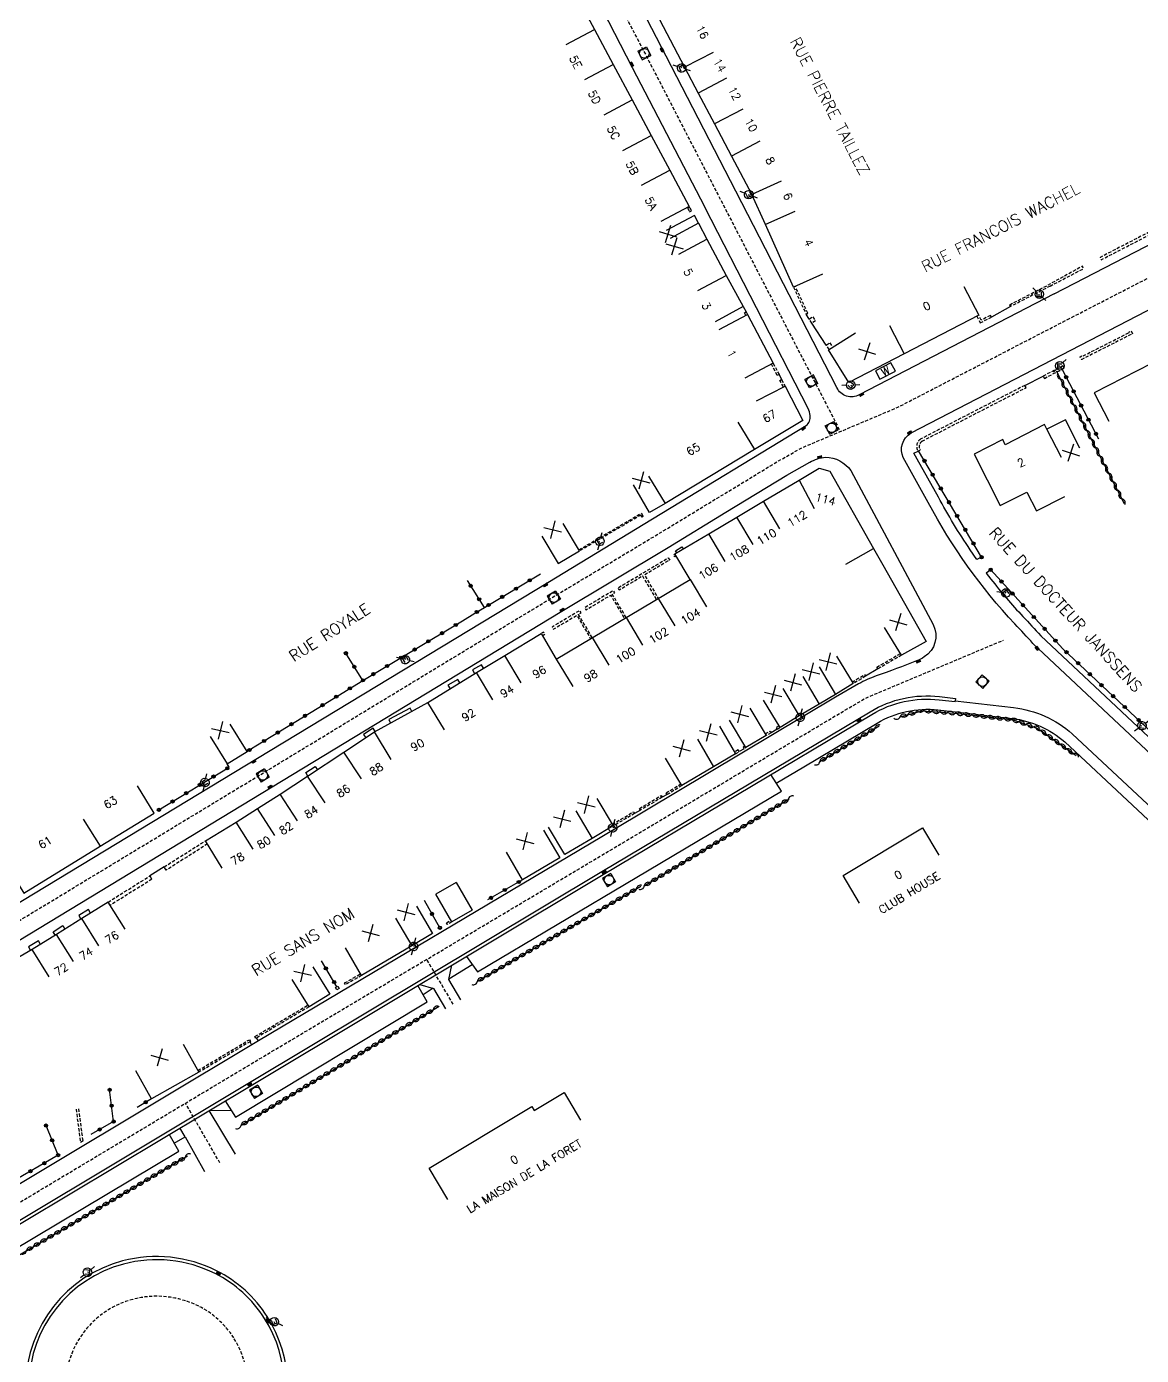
# Model space of a CAD drawing. Header units: millimetres. Extents: x 95999 to 97000, y 132000 to 133000.
# Drawn here: x 96326.2 to 96500.4, y 132274.9 to 132482.6 of the extents above; entities that cross this region are included whole.
import ezdxf
from ezdxf.enums import TextEntityAlignment as Align

# ---------------------------------------------------------------- set-up
doc = ezdxf.new("R2010")
doc.units = ezdxf.units.MM
doc.linetypes.add('DASHED', pattern=[0.75, 0.5, -0.25])
doc.layers.get('0').update_dxf_attribs({"linetype": 'CONTINUOUS'})
for name, color, linetype in [('W0001', 6, 'DASHED'), ('W0008', 7, 'CONTINUOUS'), ('W0100', 7, 'CONTINUOUS'), ('W0112', 1, 'DASHED'), ('W0310', 3, 'CONTINUOUS'), ('W0322', 7, 'CONTINUOUS'), ('W0334', 7, 'CONTINUOUS'), ('W0400', 7, 'CONTINUOUS'), ('W0420', 7, 'CONTINUOUS'), ('W0471', 7, 'CONTINUOUS'), ('W0984', 7, 'CONTINUOUS'), ('W0989', 7, 'CONTINUOUS'), ('W0991', 7, 'CONTINUOUS'), ('W1102', 7, 'CONTINUOUS')]:
    doc.layers.add(name, color=color, linetype=linetype)
doc.styles.get("Standard").update_dxf_attribs({"font": 'romans.shx', "width": 0.85})

# ---------------------------------------------------------------- blocks, each defined once
blk = doc.blocks.new('T471')
for p, q in [((-0.333334, 0.333334), (-0.333334, -0.333334)), ((-0.333334, 0.333334), (0.333334, 0.333334)), ((-0.333334, 0), (0, 0)), ((0.500001, 0.500001), (1.000002, 1.000002)), ((-0.500001, -0.500001), (-1.000002, -1.000002)), ((-0.333334, -0.333334), (0.333334, -0.333334))]:
    blk.add_line(p, q)
blk.add_ellipse((0, 0), major_axis=(0.471405, 0.471405), ratio=1, start_param=5.4977871438, end_param=11.780972451)
blk = doc.blocks.new('T420')
for p, q in [((0.75, 0.75), (-0.75, 0.75)), ((-0.75, 0.75), (-0.75, -0.75)), ((0.75, 0.75), (0.75, -0.75)), ((0.75, -0.75), (-0.75, -0.75))]:
    blk.add_line(p, q)
blk.add_ellipse((0, 0), major_axis=(-0.53, 0.53), ratio=1, start_param=3.926991, end_param=10.210176)
blk = doc.blocks.new('T400')
for p, q in [((-0.15, 0.3), (0.15, 0.3)), ((-0.15, -0.25), (-0.15, 0.3)), ((-0.15, 0.15), (0.15, 0.15)), ((-0.15, 0), (0.15, 0)), ((0.15, 0.3), (0.15, -0.25)), ((-0.15, -0.15), (0.15, -0.15)), ((-0.15, -0.25), (-0.15, -0.3)), ((-0.15, -0.3), (0.15, -0.3)), ((0.15, -0.3), (0.15, -0.25))]:
    blk.add_line(p, q)
blk = doc.blocks.new('t991o')
at = {"color": 0, "linetype": 'Continuous'}
for p, q in [((-1, 1), (1, -1)), ((-1, -1), (1, 1))]:
    blk.add_line(p, q, dxfattribs=at)
blk = doc.blocks.new('t322o')
at = {"color": 0, "linetype": 'Continuous'}
for radius in [0.25, 0.15]:
    blk.add_circle((0, 0), radius, dxfattribs=at)
blk = doc.blocks.new('t310o')
at = {"color": 0, "linetype": 'Continuous'}
for centre, start, end in [((-0.5, 0.38), 216.8699, 323.1304), ((0.5, -0.37), 36.8699, 143.1303)]:
    blk.add_arc(centre, 0.625, start, end, dxfattribs=at)

msp = doc.modelspace()

# ---------------------------------------------------------------- linework, layer by layer
at = {"layer": 'W0001', "flags": 128}
for points in [[(96488.79, 132436.78), (96615.78, 132502.15), (96627.32, 132508.17), (96638.92, 132515.15), (96648.05, 132521.3), (96655.24, 132528.13), (96661.87, 132536.49), (96666.99, 132545.62), (96670.77, 132555.01), (96673.27, 132563.36), (96675.14, 132571.99), (96676.58, 132585.27), (96679.93, 132613.83), (96683.1, 132641.82), (96687.37, 132674), (96689.3, 132688.72), (96691.39, 132698.32), (96693.9, 132706.19), (96697.27, 132714.28), (96700.96, 132721.08), (96704.73, 132726.58), (96709.5, 132731.77), (96715.2, 132736.84), (96721.81, 132741.55), (96727.83, 132744.85), (96737.14, 132749.28), (96778.84, 132768.54), (96794.21, 132780.5)], [(96351.01, 132602.68), (96373.52, 132564.93), (96385.23, 132545.24), (96395.92, 132528.31), (96403.23, 132515.6), (96410.12, 132502.62), (96423.47, 132477.07), (96453.33, 132419.29)], [(96392.85, 132329.81), (96388.7, 132336.82)], [(96356.4, 132305.02), (96350.99, 132314.35)]]:
    msp.add_lwpolyline(points, dxfattribs=at)
for points in [[(96084.38, 132186.16), (96094.79, 132197.11), (96100.8, 132202.81, -0.022715), (96111.38, 132211.22), (96145.38, 132235.22), (96155.01, 132241.92), (96165.11, 132248.88), (96166.85, 132250.06), (96169.4, 132251.69), (96188.3, 132263.55), (96231.52, 132290.87), (96234.12, 132292.48), (96240.22, 132296.22), (96251.79, 132302.89), (96266.11, 132310.69), (96275.59, 132315.76), (96280.41, 132318.3), (96295.04, 132325.9), (96308.46, 132333.08), (96317.25, 132338.16), (96363.18, 132365.97), (96408.21, 132393.3), (96425.09, 132403.42), (96434.09, 132408.89), (96443.67, 132414.7), (96447.21, 132416.71), (96462.29, 132423.08), (96488.79, 132436.78)], [(96248.34, 132168.71), (96238.74, 132196.8), (96236.76, 132202.58), (96228.77, 132226.81, -0.259516), (96237.83, 132246.86), (96297.85, 132282.55), (96363.68, 132321.94), (96419.26, 132355), (96453.84, 132375.63), (96457.39, 132377.7), (96478.81, 132386.7)]]:
    msp.add_lwpolyline(points, format="xyb", dxfattribs=at)
at = {"layer": 'W0001'}
msp.add_lwpolyline([(96345.97, 132255.65, 0.278622), (96359.22, 132263.45, 0.264986), (96358.55, 132277.68, 0.135847), (96353.08, 132282.63, 0.182995), (96342.77, 132283.7, 0.334686), (96332.24, 132270.31, 0.143637), (96334.37, 132262.48, 0.139736), (96340.32, 132257.01, 0.101471), (96345.18, 132255.7)], format="xyb", close=True, dxfattribs=at)
at = {"layer": 'W0008'}
for points in [[(96437, 132456.85), (96426.13, 132477.95), (96412.58, 132504.15, 0.010987), (96398.92, 132528.66, 0.002149), (96394.27, 132536.5), (96393.87, 132537.23, -0.175037), (96394.48, 132541.31, -0.102583), (96395.04, 132541.97), (96429.56, 132566.3), (96432.81, 132568.62), (96512.5, 132624.6, -0.211074), (96523.97, 132627.18, -0.187386), (96531.4, 132622.47), (96582.83, 132555.57)], [(96486.72, 132440.79), (96456.28, 132425.05, -0.450402), (96452.8, 132426.17), (96437, 132456.85)], [(96309.07, 132362.14), (96317.82, 132345.24, 0.400989), (96321.82, 132343.8), (96362.25, 132368.28), (96407.64, 132395.71), (96423.97, 132405.65), (96447.97, 132420.21, 0.259905), (96448.61, 132421.79, 0.086467), (96448.28, 132422.89), (96432.13, 132454.35)], [(96513.77, 132357.69), (96483.41, 132386.19, 0.003368), (96480.6, 132389.23, -0.066175), (96467.07, 132408.18), (96463.15, 132415.21, -0.383013), (96464.37, 132419.07), (96490.87, 132432.77)], [(96318.57, 132335.92), (96364.53, 132363.76), (96409.54, 132391.08), (96426.43, 132401.2), (96435.44, 132406.67), (96444.98, 132412.46), (96448.55, 132414.49, -0.110585), (96451, 132415.28, -0.243184), (96454.94, 132413.19), (96467.84, 132389.12, -0.385731), (96466.43, 132384.07, -0.046678), (96465.23, 132383.46, -0.008691), (96458.92, 132381.1, 0.04069), (96456.17, 132379.87), (96452.57, 132377.78), (96417.98, 132357.14), (96362.4, 132324.08), (96296.57, 132284.69)], [(96269.11, 132178.02), (96265.94, 132177.63, -0.273236), (96264.21, 132178.47, 0.109122), (96260.25, 132183.01, 0.254609), (96247.76, 132184.75), (96245.81, 132183.99), (96236.72, 132210.33, -0.100817), (96233.7, 132230.65, -0.07991), (96235.54, 132239.19, -0.071435), (96238.09, 132243.7, -0.065063), (96239.11, 132244.72), (96304.13, 132283.54), (96361.25, 132317.72), (96416.04, 132350.53), (96458, 132375.52, -0.166329), (96468.82, 132377.88), (96471.32, 132377.59), (96471.28, 132377.22), (96480.4, 132376.18, -0.149604), (96489.55, 132372.07), (96510.71, 132352.31)]]:
    msp.add_lwpolyline(points, format="xyb", dxfattribs=at)
for points in [[(96407.82, 132501.43), (96420.8, 132476.19), (96432.13, 132454.35)], [(96394.04, 132330.51), (96392.16, 132333.69), (96392.65, 132335.94)], [(96387.61, 132332.92), (96389.78, 132332.28), (96391.66, 132329.1)], [(96358.8, 132306.37), (96354.71, 132313.22)], [(96350.96, 132309.08), (96353.99, 132303.67)]]:
    msp.add_lwpolyline(points, dxfattribs=at)
at = {"layer": 'W0008', "flags": 128}
for points in [[(96486.72, 132440.79), (96515.18, 132455.47), (96550.53, 132473.75), (96568.71, 132483.13), (96585.11, 132491.66)], [(96490.87, 132432.77), (96511.55, 132443.49)]]:
    msp.add_lwpolyline(points, dxfattribs=at)
msp.add_lwpolyline([(96345.59, 132249.97, 0.605938), (96363.36, 132280.73, 0.135847), (96355.63, 132287.73, 0.182995), (96341.31, 132289.21, 0.334686), (96326.54, 132270.43, 0.143637), (96329.51, 132259.5, 0.139736), (96337.76, 132251.92, 0.101281), (96344.82, 132250.02)], format="xyb", dxfattribs=at)
at = {"layer": 'W0100'}
for points in [[(96405.47, 132541.11), (96402.78, 132545.32), (96398.92, 132542.86), (96395.44, 132540.42), (96395.69, 132540.05), (96395.79, 132540.11), (96400.57, 132532.62), (96404.09, 132526.21), (96406.34, 132521.7), (96410.05, 132514.47), (96409.77, 132514.3), (96413.01, 132507.33), (96415.37, 132502.42), (96420.76, 132492.15), (96422.84, 132488.06), (96425.66, 132482.58), (96429, 132476.2), (96431.13, 132472.18), (96433.64, 132467.36), (96436.3, 132462.31), (96439.52, 132456.35)], [(96380.05, 132516.42), (96377.23, 132520.54), (96381.1, 132523.19), (96390.09, 132527.4), (96391.57, 132526.87), (96395.8, 132518.79), (96398.98, 132512.56), (96401.43, 132507.91), (96403.41, 132503.99), (96405.78, 132499.43), (96408.78, 132493.69), (96411.21, 132489.01), (96414.92, 132482.11), (96417.84, 132476.66), (96420.81, 132471.13), (96423.78, 132465.54), (96426.67, 132460.11), (96429.68, 132454.44), (96425.26, 132452.1)], [(96450.56, 132443.9), (96445.99, 132441.87), (96441.64, 132451.63), (96439.52, 132456.35)], [(96431.16, 132451.86), (96430.52, 132453.04), (96426.11, 132450.68)], [(96431.15, 132451.85), (96432.49, 132449.36), (96435.48, 132443.68), (96438.13, 132438.85), (96433.75, 132436.44)], [(96472.62, 132441.93), (96474.94, 132437.47), (96463.3, 132431.44), (96454.65, 132426.93), (96451.46, 132432.06), (96455.71, 132434.7)], [(96434.38, 132435.26), (96438.81, 132437.59), (96442.82, 132429.96), (96438.4, 132427.63)], [(96440.24, 132424.11), (96444.68, 132426.4), (96447.45, 132421.04), (96439.92, 132416.48), (96425.96, 132408.03), (96423.51, 132406.63), (96421.02, 132410.96)], [(96490.76, 132416.68), (96488.48, 132421.13), (96485.61, 132419.67), (96485.24, 132420.37), (96479.1, 132417.24), (96478.69, 132418.03), (96474.22, 132415.75), (96478.31, 132407.73), (96482.45, 132409.84), (96483.95, 132406.88), (96488.41, 132409.15)], [(96356.74, 132351.09), (96354.15, 132355.36), (96358.92, 132358.26), (96362.26, 132360.4), (96365.78, 132362.66), (96370.09, 132365.43), (96375.76, 132369.21), (96380.55, 132372.35), (96388.85, 132376.94), (96396.47, 132381.67), (96400.88, 132384.31), (96406.56, 132387.72), (96408.95, 132383.74), (96429.87, 132396.2), (96427.48, 132400.17), (96432.76, 132403.31), (96437.16, 132405.92), (96441.33, 132408.39), (96446.88, 132411.69), (96450, 132413.55), (96451.7, 132413.1), (96458.53, 132401.01), (96459.98, 132398.44), (96466.72, 132386.51), (96462.88, 132384.35), (96460.25, 132388.7)], [(96406.7, 132402.97), (96409.24, 132398.66), (96412.58, 132400.63), (96410.04, 132404.94)], [(96452.75, 132384.18), (96455.34, 132379.9), (96452.58, 132378.23), (96450.02, 132376.71), (96446.91, 132374.86), (96443.9, 132373.05), (96441.32, 132377.33)], [(96439.19, 132376.08), (96441.74, 132371.79), (96438.58, 132369.9), (96436.02, 132374.2)], [(96354.89, 132371.63), (96357.54, 132367.38), (96360.65, 132369.32), (96358.01, 132373.57)], [(96434.42, 132373.25), (96436.96, 132368.94), (96433.53, 132366.93), (96428.58, 132363.98), (96426.03, 132368.28)], [(96323.14, 132351.44), (96325.75, 132347.18), (96337.67, 132354.49), (96346.13, 132359.69), (96343.52, 132363.95)], [(96415.3, 132361.97), (96417.85, 132357.67), (96414.54, 132355.72), (96410.3, 132353.19), (96407.74, 132357.48)], [(96406.97, 132357), (96409.5, 132352.69), (96403.67, 132349.26), (96401.14, 132353.57)], [(96456.34, 132345.63), (96453.79, 132349.92), (96466.15, 132357.4), (96468.69, 132353.11)], [(96393.29, 132348.84), (96395.8, 132344.52), (96392.65, 132342.69), (96390.13, 132347.01)], [(96393.29, 132348.84), (96390.13, 132347.01)], [(96341.57, 132341.54), (96338.91, 132345.77), (96334.8, 132343.19), (96330.85, 132340.73), (96327.07, 132338.36), (96316.73, 132332.39), (96309.44, 132328.2), (96309.34, 132328.38), (96302.33, 132324.54), (96304.73, 132320.15)], [(96387.09, 132345.16), (96389.62, 132340.84), (96386.38, 132338.94), (96378.53, 132334.3), (96375.99, 132338.6)], [(96370.92, 132335.66), (96373.54, 132331.4), (96370.31, 132329.42), (96367.69, 132333.68)], [(96350.66, 132323.55), (96353.1, 132319.19), (96345.71, 132315.04), (96343.26, 132319.4)], [(96392.02, 132299.31), (96389.08, 132304.22), (96405.13, 132313.84), (96405.5, 132313.21), (96410.17, 132316.01), (96412.74, 132311.72)]]:
    msp.add_lwpolyline(points, dxfattribs=at)
msp.add_lwpolyline([(96458.8, 132428.79), (96459.52, 132427.47), (96461.94, 132428.7), (96461.22, 132430.03)], close=True, dxfattribs=at)
at = {"layer": 'W0100', "flags": 128}
msp.add_lwpolyline([(96504.21, 132425.48), (96501.93, 132429.93), (96492.98, 132425.34), (96495.25, 132420.89)], dxfattribs=at)
at = {"layer": 'W0112'}
for points in [[(96429.46, 132454.2), (96429.77, 132453.63), (96430.08, 132453.8), (96429.77, 132454.37)], [(96449.02, 132437.23), (96449.44, 132436.59), (96448.88, 132436.22), (96448.46, 132436.86)], [(96485.2, 132427.6), (96488.29, 132429.18), (96488.11, 132429.54), (96485.02, 132427.96)], [(96421.95, 132360.4), (96425.35, 132362.43), (96425.5, 132362.17), (96422.1, 132360.14)], [(96374.82, 132332.63), (96375.01, 132332.27), (96374.66, 132332.08), (96374.47, 132332.43)]]:
    msp.add_lwpolyline(points, close=True, dxfattribs=at)
at = {"layer": 'W0112', "flags": 128}
for points in [[(96505.34, 132454.12), (96506.25, 132452.86), (96493.91, 132446.5), (96494.09, 132446.14), (96506.84, 132452.72), (96505.67, 132454.35)], [(96486.09, 132442.01), (96491.33, 132444.75), (96491.14, 132445.11), (96485.95, 132442.28)], [(96424.62, 132393.07), (96422.45, 132396.71), (96418.79, 132394.53), (96418.58, 132394.87), (96426.45, 132399.56), (96426.66, 132399.22), (96422.71, 132396.87), (96424.88, 132393.22)], [(96427.69, 132399.83), (96427.45, 132399.69), (96427.24, 132400.03), (96427.48, 132400.17)], [(96419.86, 132390.24), (96417.69, 132393.88), (96418.08, 132394.11), (96417.88, 132394.45), (96413.37, 132391.77), (96413.58, 132391.43), (96417.43, 132393.73), (96419.6, 132390.08)], [(96414.57, 132387.09), (96412.4, 132390.73), (96412.81, 132390.98), (96412.61, 132391.32), (96408.28, 132388.74), (96408.48, 132388.4), (96412.14, 132390.58), (96414.31, 132386.93)], [(96406.76, 132387.37), (96407.17, 132387.62), (96406.96, 132387.96), (96406.56, 132387.72)], [(96438.42, 132370.16), (96438.16, 132370), (96438.31, 132369.74), (96438.58, 132369.9)]]:
    msp.add_lwpolyline(points, dxfattribs=at)
at = {"layer": 'W0112'}
for points in [[(96445.99, 132441.87), (96447.99, 132437.64), (96448.27, 132437.77), (96446.26, 132442)], [(96486.09, 132442.01), (96479.93, 132438.83), (96479.79, 132439.1), (96485.95, 132442.28)], [(96438.55, 132437.44), (96438.33, 132437.84), (96438.59, 132437.98), (96438.81, 132437.59)], [(96474.65, 132437.32), (96475.19, 132436.27), (96476.92, 132437.18), (96476.78, 132437.44), (96475.34, 132436.69), (96474.94, 132437.47)], [(96451.57, 132432.13), (96451.13, 132432.81), (96451.7, 132433.17), (96452.14, 132432.48)], [(96442.82, 132429.96), (96443.75, 132428.2), (96443.48, 132428.06), (96442.56, 132429.82)], [(96444.42, 132426.26), (96443.88, 132427.28), (96444.15, 132427.42), (96444.68, 132426.4)], [(96412.48, 132400.81), (96422.24, 132406.53), (96422.53, 132406.02), (96422.36, 132405.92), (96422.17, 132406.25), (96412.58, 132400.63)], [(96462.88, 132384.35), (96459.17, 132382.22), (96459.02, 132382.48), (96462.73, 132384.61)], [(96455.18, 132380.15), (96457.1, 132381.32), (96457.25, 132381.06), (96455.34, 132379.9)], [(96441.59, 132372.05), (96442.35, 132372.48), (96442.5, 132372.22), (96441.74, 132371.79)], [(96443.75, 132373.3), (96443.28, 132373.02), (96443.43, 132372.77), (96443.9, 132373.05)], [(96436.96, 132368.94), (96437.53, 132369.28), (96437.37, 132369.54), (96436.8, 132369.2)], [(96428.58, 132363.98), (96426.28, 132362.57), (96426.12, 132362.83), (96428.42, 132364.24)], [(96417.7, 132357.91), (96421.04, 132359.89), (96421.19, 132359.63), (96417.85, 132357.67)], [(96354.47, 132354.86), (96347.99, 132350.76), (96347.67, 132351.27), (96354.15, 132355.36)], [(96338.91, 132345.77), (96345.45, 132349.85), (96345.77, 132349.34), (96339.23, 132345.26)], [(96392.65, 132342.69), (96391.96, 132342.27), (96391.8, 132342.52), (96392.49, 132342.94)], [(96378.53, 132334.3), (96376.02, 132332.88), (96375.87, 132333.14), (96378.39, 132334.56)], [(96370.31, 132329.42), (96362.02, 132324.52), (96361.87, 132324.78), (96370.15, 132329.68)], [(96352.95, 132319.45), (96360.99, 132324.27), (96361.15, 132324.01), (96353.1, 132319.19)], [(96333.91, 132313.42), (96334.6, 132308.28), (96335, 132308.52), (96334.34, 132313.47)]]:
    msp.add_lwpolyline(points, dxfattribs=at)
at = {"layer": 'W0112', "flags": 128}
msp.add_lwpolyline([(96498.24, 132434.65), (96498.44, 132434.75), (96498.39, 132434.84), (96498.77, 132435.02), (96498.99, 132434.58), (96498.5, 132434.33), (96498.5, 132434.33), (96498.5, 132434.33), (96491.04, 132430.55), (96491.04, 132430.55), (96491.04, 132430.55), (96491, 132430.53), (96490.78, 132430.97), (96491.16, 132431.15), (96491.2, 132431.08)], close=True, dxfattribs=at)
at = {"layer": 'W0112'}
msp.add_lwpolyline([(96482.15, 132426.51), (96465.9, 132418.14, 0.414361), (96465.46, 132416.22), (96465.8, 132416.43, -0.409898), (96466.1, 132417.79), (96482.34, 132426.15)], format="xyb", close=True, dxfattribs=at)
at = {"layer": 'W0310', "flags": 128}
msp.add_lwpolyline([(96487.05, 132428.8), (96497.67, 132408.06)], dxfattribs=at)
at = {"layer": 'W0310'}
for points in [[(96462.67, 132374.74), (96466.13, 132375.67), (96471.75, 132375.22), (96480.34, 132374.24), (96484.17, 132372.92), (96490.19, 132368.66)], [(96450.13, 132367.75), (96459.4, 132373.31)], [(96422.69, 132348.3), (96445.32, 132361.88)], [(96396.62, 132333.4), (96422.17, 132348.26)], [(96359.71, 132310.92), (96390.67, 132329.53)], [(96289.54, 132269.78), (96351.35, 132306.11)]]:
    msp.add_lwpolyline(points, dxfattribs=at)
at = {"layer": 'W0322'}
for points in [[(96487.96, 132429.01), (96493.66, 132418.16)], [(96475.4, 132399.65), (96465.54, 132416.27)], [(96476.82, 132397.7), (96488.1, 132385.33), (96503.83, 132370.53)], [(96397.71, 132391.79), (96395.05, 132396.02)], [(96396.21, 132390.91), (96397.71, 132391.79), (96406.46, 132397.04)], [(96362.02, 132370.17), (96371.82, 132376.19), (96378.74, 132380.42), (96394.31, 132389.71)], [(96378.74, 132380.42), (96376.07, 132384.65)], [(96346.86, 132360.19), (96357.85, 132366.87), (96357.54, 132367.38)], [(96403.67, 132349.26), (96398.21, 132346.12)], [(96390.76, 132341.76), (96388.34, 132346.01)], [(96374.68, 132332.55), (96372.24, 132336.59)], [(96339.78, 132311.48), (96339.15, 132316.51)], [(96345.71, 132315.04), (96343.44, 132313.69)], [(96331.12, 132306.23), (96329.22, 132310.86)], [(96339.78, 132311.48), (96336.21, 132309.45)], [(96331.12, 132306.23), (96323.58, 132301.84)]]:
    msp.add_lwpolyline(points, dxfattribs=at)
at = {"layer": 'W0322', "flags": 128}
msp.add_lwpolyline([(96360.65, 132369.32), (96361.34, 132369.75)], dxfattribs=at)
at = {"layer": 'W0334'}
for points in [[(96438.13, 132438.85), (96438.59, 132437.98)], [(96479.93, 132438.83), (96476.92, 132437.18)], [(96448.46, 132436.86), (96447.99, 132437.64)], [(96451.13, 132432.81), (96448.88, 132436.22)], [(96443.75, 132428.2), (96444.15, 132427.42)], [(96482.15, 132426.51), (96485.02, 132427.96)], [(96427.77, 132400.34), (96427.58, 132400.67), (96428.58, 132401.3), (96428.79, 132400.95)], [(96394.31, 132389.71), (96396.21, 132390.91)], [(96397.56, 132382.32), (96397.25, 132382.85), (96395.85, 132382.07), (96396.19, 132381.5)], [(96393.86, 132380.05), (96393.54, 132380.57), (96391.98, 132379.68), (96392.34, 132379.11)], [(96459.17, 132382.22), (96457.25, 132381.06)], [(96386.38, 132375.57), (96386.09, 132376.09), (96382.76, 132374.28), (96383.06, 132373.73)], [(96380.65, 132372.4), (96380.35, 132372.93), (96378.82, 132371.98), (96379.17, 132371.44)], [(96443.43, 132372.77), (96442.5, 132372.22)], [(96438.31, 132369.74), (96437.53, 132369.28)], [(96370.15, 132365.47), (96369.79, 132366.01), (96371.29, 132366.98), (96371.63, 132366.46)], [(96394.9, 132337.29), (96396.61, 132334.86), (96421.54, 132349.69), (96444.13, 132363.09), (96442.48, 132365.69)], [(96426.28, 132362.57), (96425.5, 132362.17)], [(96422.1, 132360.14), (96421.19, 132359.63)], [(96336.19, 132344.06), (96335.85, 132344.59), (96334.34, 132343.66), (96334.68, 132343.12)], [(96330.67, 132340.62), (96330.35, 132341.14), (96331.84, 132342.09), (96332.17, 132341.55)], [(96328.36, 132339.17), (96328.02, 132339.73), (96326.46, 132338.76), (96326.78, 132338.2)], [(96392.17, 132333.76), (96395.79, 132336.02)], [(96357.21, 132314.72), (96358.81, 132312.15), (96388.77, 132330.17), (96387.32, 132332.75)], [(96389.72, 132332.3), (96388.15, 132331.28)], [(96362.4, 132324.08), (96362.09, 132324.56)], [(96361.09, 132323.98), (96361.35, 132323.45)], [(96354.71, 132313.22), (96358.12, 132313.25)], [(96349.26, 132308.12), (96350.96, 132309.08), (96350.13, 132310.48)], [(96288.41, 132273.57), (96289.93, 132271), (96349.99, 132306.88), (96348.47, 132309.49)]]:
    msp.add_lwpolyline(points, dxfattribs=at)
for points in [[(96475.4, 132399.65), (96474.64, 132399.31), (96473.63, 132400.81, -0.027824), (96468.65, 132409.05), (96465.35, 132414.98), (96464.8, 132415.89), (96465.46, 132416.22)], [(96476.82, 132397.7), (96476.11, 132397.19), (96476.85, 132396.24, 0.022187), (96481.85, 132390.4, -0.003314), (96484.63, 132387.39), (96514.94, 132358.94)], [(96233.99, 132221.8), (96234.49, 132221.86, -0.043107), (96234.19, 132230.63, -0.07991), (96236, 132239.01, -0.071435), (96238.49, 132243.4, -0.063661), (96239.39, 132244.3), (96304.39, 132283.11), (96361.51, 132317.29), (96416.29, 132350.1), (96458.26, 132375.09, -0.166325), (96468.76, 132377.38), (96471.26, 132377.09), (96471.28, 132377.22)], [(96443.32, 132364.36), (96447.61, 132366.89), (96459.08, 132373.73, -0.166394), (96468.58, 132375.8), (96472.66, 132375.32), (96480.19, 132374.46, -0.148992), (96488.39, 132370.79), (96509.53, 132351.04), (96552.74, 132310.6), (96574.19, 132290.57), (96582, 132283.26), (96583.2, 132284.52)]]:
    msp.add_lwpolyline(points, format="xyb", dxfattribs=at)
at = {"layer": 'W0334', "flags": 128}
for points in [[(96361.34, 132369.75), (96362.02, 132370.17)], [(96347.67, 132351.27), (96345.45, 132349.85)]]:
    msp.add_lwpolyline(points, dxfattribs=at)
msp.add_lwpolyline([(96337.54, 132251.47, 0.101269), (96344.79, 132249.52), (96345.83, 132249.45, 0.601515), (96363.79, 132281, 0.135847), (96355.86, 132288.17, 0.182995), (96341.19, 132289.7, 0.334686), (96326.04, 132270.44, 0.143637), (96329.08, 132259.24, 0.139736)], format="xyb", close=True, dxfattribs=at)
at = {"layer": 'W1102'}
for p, q in [((96410.51, 132479.74), (96414.92, 132482.11)), ((96433.43, 132478.52), (96429, 132476.2)), ((96413.43, 132474.29), (96417.84, 132476.66)), ((96435.55, 132474.52), (96431.13, 132472.18)), ((96416.4, 132468.79), (96420.81, 132471.13)), ((96438.07, 132469.68), (96433.64, 132467.36)), ((96419.36, 132463.2), (96423.78, 132465.54)), ((96440.73, 132464.64), (96436.3, 132462.31)), ((96422.25, 132457.76), (96426.67, 132460.11)), ((96444.08, 132458.4), (96439.52, 132456.35)), ((96446.21, 132453.67), (96441.64, 132451.63)), ((96431.15, 132451.85), (96426.75, 132449.47)), ((96428.09, 132446.98), (96432.49, 132449.36)), ((96431.05, 132441.35), (96435.48, 132443.68)), ((96460.99, 132435.88), (96463.3, 132431.44)), ((96437.33, 132420.75), (96439.92, 132416.48)), ((96423.37, 132412.31), (96425.96, 132408.03)), ((96443.88, 132404.09), (96441.33, 132408.39)), ((96439.71, 132401.62), (96437.16, 132405.92)), ((96435.31, 132399.01), (96432.76, 132403.31)), ((96454.17, 132398.56), (96458.53, 132401.01)), ((96403.45, 132380.02), (96400.88, 132384.31)), ((96399.03, 132377.38), (96396.47, 132381.67)), ((96447.46, 132381.01), (96450.02, 132376.71)), ((96450, 132382.52), (96452.58, 132378.23)), ((96444.35, 132379.16), (96446.91, 132374.86)), ((96391.49, 132372.69), (96388.85, 132376.94)), ((96431, 132371.23), (96433.53, 132366.93)), ((96378.51, 132365.03), (96375.76, 132369.21)), ((96372.86, 132361.27), (96370.09, 132365.43)), ((96368.49, 132358.45), (96365.78, 132362.66)), ((96364.97, 132356.19), (96362.26, 132360.4)), ((96412, 132360.02), (96414.54, 132355.72)), ((96335.05, 132358.75), (96337.67, 132354.49)), ((96361.61, 132354.05), (96358.92, 132358.26)), ((96337.46, 132338.96), (96334.8, 132343.19)), ((96383.84, 132343.25), (96386.38, 132338.94)), ((96333.49, 132336.49), (96330.85, 132340.73)), ((96329.73, 132334.12), (96327.07, 132338.36))]:
    msp.add_line(p, q, dxfattribs=at)
at = {"layer": 'W1102', "flags": 128}
for points in [[(96487.88, 132415.21), (96485.61, 132419.67)], [(96429.87, 132396.2), (96432.43, 132391.9)], [(96424.88, 132393.22), (96427.44, 132388.93)], [(96419.86, 132390.24), (96422.42, 132385.94)], [(96414.57, 132387.09), (96417.13, 132382.79)], [(96408.95, 132383.74), (96411.51, 132379.44)]]:
    msp.add_lwpolyline(points, dxfattribs=at)
at = {"layer": 'W1102'}
for points in [[(96446.88, 132411.69), (96449.25, 132407.28)], [(96383.14, 132368.06), (96380.55, 132372.35)]]:
    msp.add_lwpolyline(points, dxfattribs=at)

# ---------------------------------------------------------------- block references
at = {"layer": 'W0310'}
for p, rotation in [((96487.74, 132427.46), 297.1183636144825), ((96488.42, 132426.12), 297.1183636144825), ((96489.1, 132424.79), 297.1183636144825), ((96489.79, 132423.45), 297.1183636144825), ((96490.47, 132422.12), 297.1183636144825), ((96491.15, 132420.78), 297.1183636144825), ((96491.84, 132419.45), 297.1183636144825), ((96492.52, 132418.11), 297.1183636144825), ((96493.21, 132416.78), 297.1183636144825), ((96493.89, 132415.44), 297.1183636144825), ((96494.57, 132414.11), 297.1183636144825), ((96495.26, 132412.77), 297.1183636144825), ((96495.94, 132411.44), 297.1183636144825), ((96496.62, 132410.1), 297.1183636144825), ((96497.31, 132408.77), 297.1183636144825), ((96462.67, 132374.74), 15.0261150746419), ((96463.87, 132375.07), 15.0261150746419), ((96465.08, 132375.39), 15.0261150746419), ((96466.29, 132375.66), 355.4350262586541), ((96467.54, 132375.56), 355.4350262586541), ((96468.79, 132375.46), 355.4350262586541), ((96470.03, 132375.36), 355.4350262586541), ((96471.28, 132375.26), 355.4350262586541), ((96472.52, 132375.13), 353.476247383585), ((96473.76, 132374.99), 353.476247383585), ((96475, 132374.85), 353.476247383585), ((96476.25, 132374.71), 353.476247383585), ((96477.49, 132374.57), 353.476247383585), ((96478.73, 132374.42), 353.476247383585), ((96479.97, 132374.28), 353.476247383585), ((96481.17, 132373.95), 341.005932971338), ((96456.56, 132371.61), 30.9436587174675), ((96457.64, 132372.25), 30.9436587174675), ((96458.71, 132372.89), 30.9436587174675), ((96482.35, 132373.55), 341.005932971338), ((96483.54, 132373.14), 341.005932971338), ((96484.64, 132372.59), 324.679221635081), ((96485.66, 132371.87), 324.679221635081), ((96453.35, 132369.68), 30.9436587174675), ((96454.42, 132370.32), 30.9436587174675), ((96455.49, 132370.96), 30.9436587174675), ((96486.68, 132371.14), 324.679221635081), ((96487.7, 132370.42), 324.679221635081), ((96488.72, 132369.7), 324.679221635081), ((96450.13, 132367.75), 30.9436587174675), ((96451.2, 132368.39), 30.9436587174675), ((96452.28, 132369.04), 30.9436587174675), ((96489.74, 132368.98), 324.679221635081), ((96444.13, 132361.16), 30.963197908916), ((96445.2, 132361.81), 30.963197908916), ((96440.91, 132359.23), 30.963197908916), ((96441.99, 132359.88), 30.963197908916), ((96443.06, 132360.52), 30.963197908916), ((96437.7, 132357.3), 30.963197908916), ((96438.77, 132357.95), 30.963197908916), ((96439.84, 132358.59), 30.963197908916), ((96434.48, 132355.38), 30.963197908916), ((96435.55, 132356.02), 30.963197908916), ((96436.63, 132356.66), 30.963197908916), ((96430.2, 132352.8), 30.963197908916), ((96431.27, 132353.45), 30.963197908916), ((96432.34, 132354.09), 30.963197908916), ((96433.41, 132354.73), 30.963197908916), ((96426.98, 132350.87), 30.963197908916), ((96428.05, 132351.52), 30.963197908916), ((96429.12, 132352.16), 30.963197908916), ((96423.76, 132348.94), 30.963197908916), ((96424.84, 132349.59), 30.963197908916), ((96425.91, 132350.23), 30.963197908916), ((96419.31, 132346.6), 30.17072584261069), ((96420.39, 132347.23), 30.17072584261069), ((96421.47, 132347.85), 30.17072584261069), ((96422.69, 132348.3), 30.963197908916), ((96416.07, 132344.71), 30.17072584261069), ((96417.15, 132345.34), 30.17072584261069), ((96418.23, 132345.97), 30.17072584261069), ((96412.83, 132342.83), 30.17072584261069), ((96413.91, 132343.46), 30.17072584261069), ((96414.99, 132344.08), 30.17072584261069), ((96408.5, 132340.31), 30.17072584261069), ((96409.59, 132340.94), 30.17072584261069), ((96410.67, 132341.57), 30.17072584261069), ((96411.75, 132342.2), 30.17072584261069), ((96405.26, 132338.43), 30.17072584261069), ((96406.34, 132339.06), 30.17072584261069), ((96407.42, 132339.69), 30.17072584261069), ((96402.02, 132336.55), 30.17072584261069), ((96403.1, 132337.17), 30.17072584261069), ((96404.18, 132337.8), 30.17072584261069), ((96398.78, 132334.66), 30.17072584261069), ((96399.86, 132335.29), 30.17072584261069), ((96400.94, 132335.92), 30.17072584261069), ((96396.62, 132333.4), 30.17072584261069), ((96397.7, 132334.03), 30.17072584261069), ((96388.63, 132328.31), 31.0138848694992), ((96389.71, 132328.95), 31.0138848694992), ((96385.42, 132326.38), 31.0138848694992), ((96386.49, 132327.02), 31.0138848694992), ((96387.56, 132327.66), 31.0138848694992), ((96381.14, 132323.8), 31.0138848694992), ((96382.21, 132324.44), 31.0138848694992), ((96383.28, 132325.09), 31.0138848694992), ((96384.35, 132325.73), 31.0138848694992), ((96377.92, 132321.87), 31.0138848694992), ((96378.99, 132322.51), 31.0138848694992), ((96380.06, 132323.16), 31.0138848694992), ((96374.71, 132319.94), 31.0138848694992), ((96375.78, 132320.58), 31.0138848694992), ((96376.85, 132321.22), 31.0138848694992), ((96371.49, 132318), 31.0138848694992), ((96372.57, 132318.65), 31.0138848694992), ((96373.64, 132319.29), 31.0138848694992), ((96367.21, 132315.43), 31.0138848694992), ((96368.28, 132316.07), 31.0138848694992), ((96369.35, 132316.72), 31.0138848694992), ((96370.42, 132317.36), 31.0138848694992), ((96363.99, 132313.5), 31.0138848694992), ((96365.07, 132314.14), 31.0138848694992), ((96366.14, 132314.78), 31.0138848694992), ((96360.78, 132311.56), 31.0138848694992), ((96361.85, 132312.21), 31.0138848694992), ((96362.92, 132312.85), 31.0138848694992), ((96359.71, 132310.92), 31.0138848694992), ((96349.89, 132305.25), 30.44985156462581), ((96350.97, 132305.89), 30.44985156462581), ((96346.66, 132303.35), 30.44985156462581), ((96347.73, 132303.99), 30.44985156462581), ((96348.81, 132304.62), 30.44985156462581), ((96343.42, 132301.45), 30.44985156462581), ((96344.5, 132302.09), 30.44985156462581), ((96345.58, 132302.72), 30.44985156462581), ((96339.11, 132298.92), 30.44985156462581), ((96340.19, 132299.55), 30.44985156462581), ((96341.27, 132300.19), 30.44985156462581), ((96342.35, 132300.82), 30.44985156462581), ((96335.88, 132297.02), 30.44985156462581), ((96336.96, 132297.65), 30.44985156462581), ((96338.04, 132298.28), 30.44985156462581), ((96332.65, 132295.12), 30.44985156462581), ((96333.73, 132295.75), 30.44985156462581), ((96334.8, 132296.38), 30.44985156462581), ((96328.34, 132292.58), 30.44985156462581), ((96329.42, 132293.22), 30.44985156462581), ((96330.49, 132293.85), 30.44985156462581), ((96331.57, 132294.48), 30.44985156462581), ((96326.18, 132291.32), 30.44985156462581), ((96327.26, 132291.95), 30.44985156462581)]:
    msp.add_blockref('t310o', p, dxfattribs=dict(at, rotation=rotation))
at = {"layer": 'W0322'}
for p, rotation in [((96488.61, 132427.78), 297.732494277114), ((96489.77, 132425.57), 297.732494277114), ((96490.94, 132423.35), 297.732494277114), ((96492.1, 132421.14), 297.732494277114), ((96493.26, 132418.93), 297.732494277114), ((96466.47, 132414.7), 120.694125552878), ((96467.74, 132412.55), 120.694125552878), ((96469.02, 132410.4), 120.694125552878), ((96470.3, 132408.25), 120.694125552878), ((96471.57, 132406.1), 120.694125552878), ((96472.85, 132403.95), 120.694125552878), ((96474.13, 132401.8), 120.694125552878), ((96475.4, 132399.65), 120.694125552878), ((96476.82, 132397.7), 312.393020799673), ((96395.57, 132395.19), 122.171229454438), ((96402.65, 132394.75), 30.9489269368602), ((96404.79, 132396.04), 30.9489269368602), ((96478.5, 132395.85), 312.393020799673), ((96396.9, 132393.08), 122.171229454438), ((96400.5, 132393.46), 30.9489269368602), ((96480.19, 132394), 312.393020799673), ((96396.54, 132391.1), 122.171229454438), ((96398.36, 132392.18), 30.9489269368602), ((96481.87, 132392.16), 312.393020799673), ((96393.25, 132389.07), 30.818894598944), ((96483.56, 132390.31), 312.393020799673), ((96485.24, 132388.47), 312.393020799673), ((96388.95, 132386.51), 30.818894598944), ((96391.1, 132387.79), 30.818894598944), ((96486.93, 132386.62), 312.393020799673), ((96376.07, 132384.65), 122.304791700149), ((96386.81, 132385.23), 30.818894598944), ((96488.66, 132384.81), 316.738000207209), ((96377.4, 132382.53), 122.304791700149), ((96382.51, 132382.67), 30.818894598944), ((96384.66, 132383.95), 30.818894598944), ((96490.48, 132383.1), 316.738000207209), ((96378.74, 132380.42), 122.304791700149), ((96380.36, 132381.39), 30.818894598944), ((96492.3, 132381.39), 316.738000207209), ((96376.69, 132379.16), 31.4758059265884), ((96494.12, 132379.67), 316.738000207209), ((96372.42, 132376.55), 31.4758059265884), ((96374.56, 132377.86), 31.4758059265884), ((96495.94, 132377.96), 316.738000207209), ((96497.76, 132376.25), 316.738000207209), ((96369.69, 132374.88), 31.55814683342735), ((96499.93, 132374.21), 316.738000207209), ((96365.43, 132372.26), 31.55814683342735), ((96367.56, 132373.57), 31.55814683342735), ((96363.3, 132370.95), 31.55814683342735), ((96361, 132369.54), 36.1987693944514), ((96357.54, 132366.68), 31.3036655018465), ((96353.26, 132364.08), 31.3036655018465), ((96355.4, 132365.38), 31.3036655018465), ((96348.99, 132361.49), 31.3036655018465), ((96351.13, 132362.79), 31.3036655018465), ((96346.86, 132360.19), 31.3036655018465), ((96400.91, 132347.67), 209.933372477172), ((96403.08, 132348.92), 209.933372477172), ((96398.75, 132346.43), 209.933372477172), ((96389.52, 132343.93), 119.759852377254), ((96390.76, 132341.76), 119.759852377254), ((96372.95, 132335.42), 121.049450728627), ((96374.24, 132333.28), 121.049450728627), ((96339.16, 132316.44), 97.1534780435871), ((96339.47, 132313.96), 97.1534780435871), ((96344.79, 132314.5), 210.765739009207), ((96329.22, 132310.86), 112.345040131737), ((96337.61, 132310.24), 209.572340064903), ((96339.78, 132311.48), 209.572340064903), ((96330.17, 132308.54), 112.345040131737), ((96331.12, 132306.23), 210.199224788579), ((96326.8, 132303.72), 210.199224788579), ((96328.96, 132304.97), 210.199224788579)]:
    msp.add_blockref('t322o', p, dxfattribs=dict(at, rotation=rotation))
at = {"layer": 'W0400'}
for p, rotation in [((96425.46, 132478.9), 207.205616756582), ((96420.75, 132476.65), 207.360354209558), ((96456.63, 132425.08), 297.344992512939), ((96447.57, 132419.79), 312.229607862464), ((96464.13, 132419.1), 304.1004220084999), ((96450.13, 132415.3), 103.8756769158858), ((96407.3, 132395.32), 121.1458198301886), ((96409.83, 132391.4), 301.168908559614), ((96484.08, 132385.44), 42.71791788451103), ((96465.5, 132383.4), 293.0100299660566), ((96456.25, 132374.2), 120.8068099276189), ((96361.69, 132367.74), 121.1859845600596), ((96364.2, 132363.78), 301.24976085477), ((96416.44, 132350.45), 120.9169458879649), ((96361.06, 132317.3), 120.8981712090214), ((96356.13, 132287.73), 241.7859400170143), ((96363.91, 132280.33), 212.0438823567796)]:
    msp.add_blockref('T400', p, dxfattribs=dict(at, rotation=rotation))
at = {"layer": 'W0420'}
for p, rotation in [((96422.7, 132478.38), 117.360354209558), ((96448.8, 132427.12), 297.853481782708), ((96451.98, 132419.87), 207.344992512939), ((96408.57, 132393.34), 31.1458198301886), ((96475.53, 132380.22), 137.907253072643), ((96363.08, 132365.56), 31.18598456005959), ((96417.19, 132349.21), 30.91694588796489), ((96362.03, 132316.13), 30.8981712090214)]:
    msp.add_blockref('T420', p, dxfattribs=dict(at, rotation=rotation))
at = {"layer": 'W0471'}
for p, rotation in [((96428.53, 132476.1), 297.618680614205), ((96439.02, 132456.31), 114.2222906840779), ((96484.41, 132440.74), 90), ((96454.95, 132426.55), 138.108702915878), ((96415.75, 132402.13), 30.5091241026367), ((96479.18, 132394.05), 308.028322191278), ((96385.36, 132383.67), 302.304791700149), ((96447.05, 132374.65), 210.735309346652), ((96500.44, 132373.33), 351.478564519333), ((96354.04, 132364.46), 31.5291479422471), ((96417.77, 132357.37), 210.7582614700191), ((96386.64, 132338.84), 210.415422053307), ((96335.7, 132287.94), 174.069012910424), ((96364.89, 132280.21), 110.045622350374)]:
    msp.add_blockref('T471', p, dxfattribs=dict(at, rotation=rotation))
msp.add_blockref('T471', (96487.61, 132429.56), dxfattribs=at)
at = {"layer": 'W0991'}
for p, rotation in [((96426.39, 132450.14), 297.9897294124491), ((96427.42, 132448.23), 28.3519771177206), ((96457.49, 132431.8), 297.5043268009511), ((96489.32, 132415.95), 297.0345527122377), ((96422.19, 132411.64), 299.8641985609453), ((96408.37, 132403.96), 300.5091241025276), ((96462.36, 132389.49), 298.9266739475617), ((96451.38, 132383.35), 301.1250475594348), ((96448.73, 132381.76), 300.7353111801177), ((96445.91, 132380.08), 300.7330225966286), ((96442.83, 132378.24), 301.0959417867383), ((96437.6, 132375.14), 300.7446690980353), ((96356.45, 132372.6), 301.9459838170139), ((96432.71, 132372.24), 300.4875581109355), ((96428.51, 132369.76), 300.6867330356226), ((96413.65, 132360.99), 300.6128878476038), ((96409.87, 132358.75), 300.8105489857606), ((96404.05, 132355.29), 300.4450437217037), ((96385.46, 132344.2), 300.4154220571767), ((96379.91, 132340.92), 300.6393093803671), ((96369.3, 132334.67), 301.5991835697781), ((96346.96, 132321.48), 299.2884727694679)]:
    msp.add_blockref('t991o', p, dxfattribs=dict(at, rotation=rotation))

# ---------------------------------------------------------------- texts
at = {"layer": 'W0984'}
for s, rotation, p in [('W', 27.1616, (96460.39, 132428.74)), ('CLUB HOUSE', 31.202, (96464.09, 132347.22)), ('LA MAISON DE LA FORET', 30.9309, (96403.95, 132302.95))]:
    msp.add_text(s, height=1.25, rotation=rotation, dxfattribs=at).set_placement(p, align=Align.MIDDLE)
at = {"layer": 'W0989'}
msp.add_text('RUE PIERRE TAILLEZ', height=1.75, rotation=297.6592, dxfattribs=at).set_placement((96445.39, 132480.29))
for s, rotation, p in [('RUE FRANCOIS WACHEL', 27.2329, (96478.36, 132451.17)), ('RUE DU DOCTEUR JANSSENS', 312.5367, (96488.54, 132391.46)), ('RUE ROYALE', 32.9594, (96373.52, 132387.9)), ('RUE SANS NOM', 30.8929, (96369.37, 132339.56))]:
    msp.add_text(s, height=1.75, rotation=rotation, dxfattribs=at).set_placement(p, align=Align.MIDDLE)
at = {"layer": 'W0991'}
for s, rotation, p in [('16', 297.6187, (96431.76, 132481.7)), ('5E', 298.1894, (96411.97, 132477.02)), ('14', 297.9346, (96434.49, 132476.52)), ('5D', 298.2831, (96414.92, 132471.53)), ('12', 297.5733, (96436.81, 132472.1)), ('10', 297.762, (96439.39, 132467.18)), ('5C', 297.9482, (96417.88, 132465.99)), ('5B', 298.0003, (96420.81, 132460.48)), ('8', 298.3905, (96442.37, 132461.6)), ('5A', 297.9897, (96423.76, 132454.93)), ('6', 294.2223, (96445.14, 132456.04)), ('4', 293.9948, (96448.38, 132448.79)), ('5', 297.7249, (96429.57, 132444.17)), ('3', 298.7511, (96432.4, 132438.9)), ('0', 27.5043, (96466.81, 132438.9)), ('1', 297.7553, (96436.39, 132431.45)), ('67', 30.9989, (96442.25, 132421.68)), ('65', 31.1624, (96430.35, 132416.53)), ('2', 27.0346, (96481.57, 132414.45)), ('114', 345.3728, (96451, 132408.7)), ('112', 30.741, (96446.57, 132405.69)), ('110', 30.6477, (96441.8, 132402.86)), ('108', 30.6618, (96437.51, 132400.32)), ('106', 30.0255, (96432.7, 132397.43)), ('104', 30.7628, (96429.93, 132390.41)), ('102', 30.7628, (96424.93, 132387.43)), ('100', 30.7628, (96419.77, 132384.36)), ('96', 30.987, (96406.29, 132381.73)), ('98', 30.7628, (96414.32, 132381.12)), ('94', 30.8871, (96401.26, 132378.71)), ('92', 31.8628, (96395.23, 132375.01)), ('90', 28.925, (96387.26, 132370.34)), ('88', 33.261, (96380.83, 132366.55)), ('86', 33.6472, (96375.67, 132363.14)), ('63', 31.5291, (96339.28, 132361.35)), ('84', 32.7532, (96370.66, 132359.85)), ('82', 32.7615, (96366.72, 132357.32)), ('61', 31.5325, (96329.09, 132355.1)), ('80', 32.5782, (96363.26, 132355.1)), ('78', 31.2691, (96359.15, 132352.55)), ('0', 31.202, (96462.37, 132350.03)), ('76', 32.1304, (96339.51, 132340.25)), ('74', 31.9091, (96335.48, 132337.72)), ('72', 32.0847, (96331.58, 132335.28)), ('0', 30.9309, (96402.38, 132305.51))]:
    msp.add_text(s, height=1.25, rotation=rotation, dxfattribs=at).set_placement(p, align=Align.MIDDLE)

doc.saveas('drawing.dxf')
